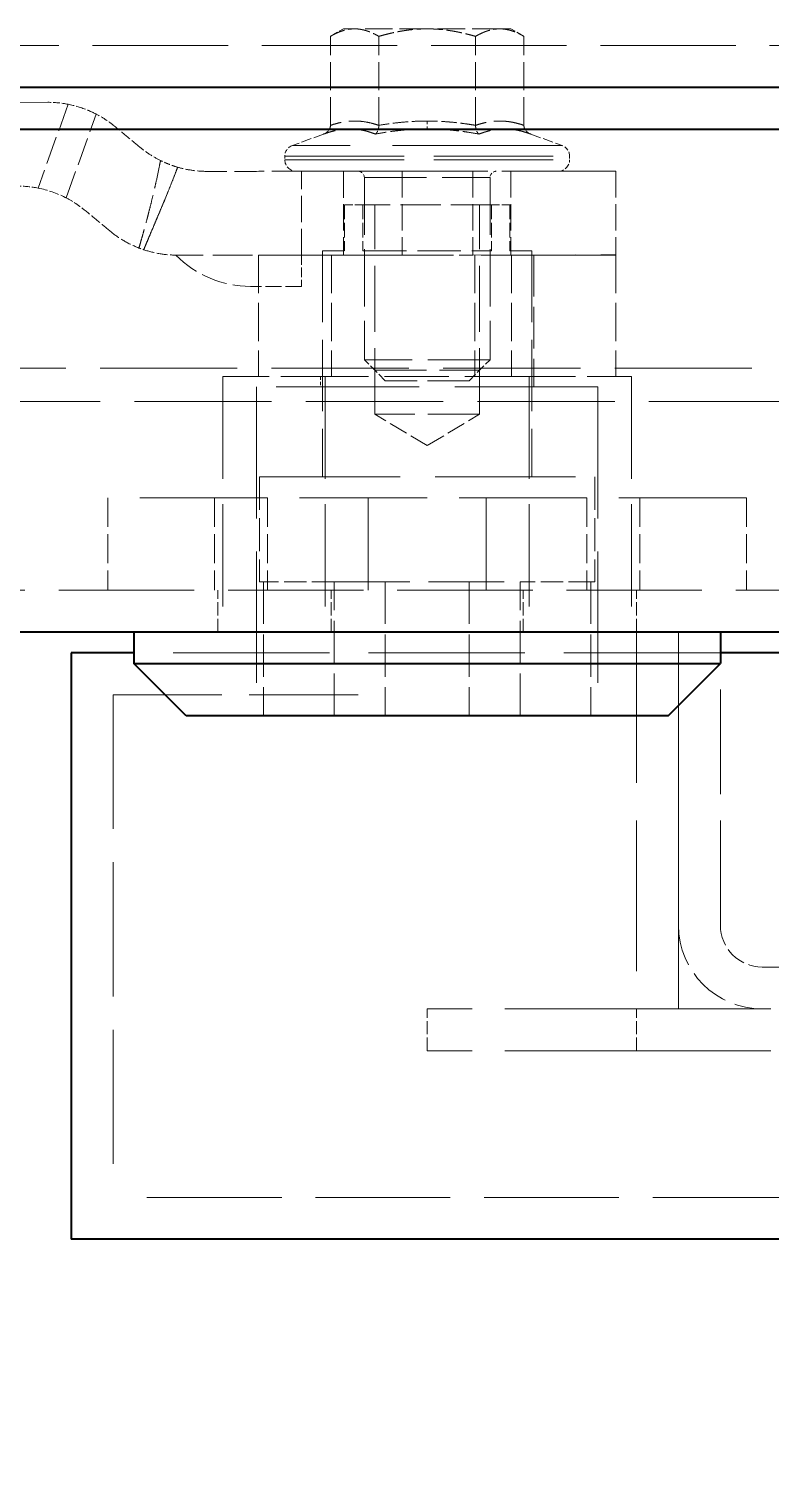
# Model space of a CAD drawing. Header units: millimetres. Extents: x 0 to 2523, y 0 to 1782.
# Drawn here: x 806.6 to 842, y 1391.5 to 1460.4 of the extents above; entities that cross this region are included whole.
import ezdxf

# ---------------------------------------------------------------- set-up
doc = ezdxf.new("R2010")
doc.units = ezdxf.units.MM
doc.header["$LTSCALE"] = 3
doc.linetypes.add('DASHED', pattern=[0.2067, 0.1654, -0.0413])
for name, color, linetype, lineweight in [('가려진 것(ISO)', 2, 'DASHED', 18), ('가려진 좁은 것(ISO)', 2, 'DASHED', 18), ('가시적인 것(ISO)', 3, 'Continuous', 40)]:
    doc.layers.add(name, color=color, linetype=linetype, lineweight=lineweight)

msp = doc.modelspace()

# ---------------------------------------------------------------- linework, layer by layer
at = {"layer": '가려진 것(ISO)', "ltscale": 0.453555}
for p, q in [((821.5837, 1460.438), (820.9649, 1460.0808)), ((829.5837, 1460.438), (830.2025, 1460.0808))]:
    msp.add_line(p, q, dxfattribs=at)
at = {"layer": '가려진 것(ISO)', "ltscale": 2.698431}
for p, q in [((820.9649, 1455.8304), (820.9649, 1460.0808)), ((830.2025, 1455.8304), (830.2025, 1460.0808))]:
    msp.add_line(p, q, dxfattribs=at)
at = {"layer": '가려진 것(ISO)', "ltscale": 1.329629}
for p, q in [((822.1196, 1460.438), (821.5837, 1460.438)), ((829.5837, 1460.438), (829.0478, 1460.438))]:
    msp.add_line(p, q, dxfattribs=at)
at = {"layer": '가려진 것(ISO)', "ltscale": 2.659358}
for p, q in [((825.5837, 1460.438), (822.1196, 1460.438)), ((829.0478, 1460.438), (825.5837, 1460.438))]:
    msp.add_line(p, q, dxfattribs=at)
at = {"layer": '가려진 것(ISO)', "ltscale": 2.698482}
msp.add_line((823.2743, 1455.8303), (823.2743, 1460.0808), dxfattribs=at)
at = {"layer": '가려진 것(ISO)', "ltscale": 2.698487}
msp.add_line((827.8931, 1455.8303), (827.8931, 1460.0808), dxfattribs=at)
at = {"layer": '가려진 것(ISO)', "ltscale": 13.032789}
for p, q in [((1163.5837, 1459.638), (767.5837, 1459.638)), ((767.5837, 1433.638), (1163.5837, 1433.638))]:
    msp.add_line(p, q, dxfattribs=at)
at = {"layer": '가려진 것(ISO)', "ltscale": 7.548428}
msp.add_line((807.4731, 1456.9303), (795.5837, 1456.9253), dxfattribs=at)
at = {"layer": '가려진 것(ISO)', "ltscale": 1.009477}
for p, q in [((820.6399, 1455.4136), (819.1456, 1454.8697)), ((830.5276, 1455.4136), (832.0219, 1454.8697))]:
    msp.add_line(p, q, dxfattribs=at)
at = {"layer": '가려진 것(ISO)', "ltscale": 0.104586}
for p, q in [((818.7837, 1454.3529), (818.7837, 1454.188)), ((832.3837, 1454.3529), (832.3837, 1454.188))]:
    msp.add_line(p, q, dxfattribs=at)
at = {"layer": '가려진 것(ISO)', "ltscale": 15.832087}
msp.add_line((819.3337, 1453.638), (831.8337, 1453.638), dxfattribs=at)
at = {"layer": '가려진 것(ISO)', "ltscale": 3.154497}
for p, q in [((824.3907, 1453.6375), (819.5844, 1453.6355)), ((824.3924, 1449.6375), (819.5861, 1449.6355))]:
    msp.add_line(p, q, dxfattribs=at)
at = {"layer": '가려진 것(ISO)', "ltscale": 2.539495}
for p, q in [((821.5837, 1453.6363), (821.5854, 1449.6363)), ((829.5837, 1453.6397), (829.5854, 1449.6397)), ((834.5837, 1453.6419), (834.5854, 1449.6419))]:
    msp.add_line(p, q, dxfattribs=at)
at = {"layer": '가려진 것(ISO)', "ltscale": 2.19112}
for p, q in [((827.7681, 1453.639), (824.3907, 1453.6375)), ((824.3924, 1449.6375), (827.7698, 1449.639))]:
    msp.add_line(p, q, dxfattribs=at)
at = {"layer": '가려진 것(ISO)', "ltscale": 9.838044}
for p, q in [((834.5837, 1453.6419), (827.7681, 1453.639)), ((827.7698, 1449.639), (834.5854, 1449.6419))]:
    msp.add_line(p, q, dxfattribs=at)
at = {"layer": '가려진 것(ISO)', "ltscale": 5.52352}
for p, q in [((822.5837, 1453.338), (822.5837, 1444.638)), ((828.5837, 1453.338), (828.5837, 1444.638))]:
    msp.add_line(p, q, dxfattribs=at)
at = {"layer": '가려진 것(ISO)', "ltscale": 0.796132}
for p, q in [((821.6337, 1452.038), (822.5182, 1452.038)), ((828.6493, 1452.038), (829.5337, 1452.038))]:
    msp.add_line(p, q, dxfattribs=at)
at = {"layer": '가려진 것(ISO)', "ltscale": 1.396677}
for p, q in [((821.6337, 1452.038), (821.6337, 1449.838)), ((822.5182, 1452.038), (822.5182, 1449.838)), ((828.6493, 1452.038), (828.6493, 1449.838)), ((829.5337, 1452.038), (829.5337, 1449.838))]:
    msp.add_line(p, q, dxfattribs=at)
at = {"layer": '가려진 것(ISO)', "ltscale": 3.892509}
msp.add_line((828.6493, 1452.038), (822.5182, 1452.038), dxfattribs=at)
at = {"layer": '가려진 것(ISO)', "ltscale": 6.348889}
for p, q in [((823.0837, 1442.038), (823.0837, 1452.038)), ((828.0837, 1442.038), (828.0837, 1452.038))]:
    msp.add_line(p, q, dxfattribs=at)
at = {"layer": '가려진 것(ISO)', "ltscale": 0.029295}
msp.add_line((813.6317, 1449.6329), (813.5854, 1449.6329), dxfattribs=at)
at = {"layer": '가려진 것(ISO)', "ltscale": 12.956447}
msp.add_line((834.5837, 1449.638), (817.5333, 1449.638), dxfattribs=at)
at = {"layer": '가려진 것(ISO)', "ltscale": 3.682313}
for p, q in [((817.5333, 1449.638), (817.5333, 1443.838)), ((821.0218, 1449.638), (821.0218, 1443.838)), ((827.8638, 1449.638), (827.8638, 1443.838)), ((829.6074, 1449.638), (829.6074, 1443.838)), ((834.5837, 1449.638), (834.5837, 1443.838))]:
    msp.add_line(p, q, dxfattribs=at)
at = {"layer": '가려진 것(ISO)', "ltscale": 0.950628}
msp.add_line((819.5854, 1449.6355), (819.5861, 1448.138), dxfattribs=at)
at = {"layer": '가려진 것(ISO)', "ltscale": 2.095026}
for p, q in [((820.5837, 1449.838), (821.6337, 1449.838)), ((829.5337, 1449.838), (830.5837, 1449.838))]:
    msp.add_line(p, q, dxfattribs=at)
at = {"layer": '가려진 것(ISO)', "ltscale": 6.856808}
for p, q in [((820.5837, 1449.838), (820.5837, 1439.038)), ((830.5837, 1449.838), (830.5837, 1439.038))]:
    msp.add_line(p, q, dxfattribs=at)
at = {"layer": '가려진 것(ISO)', "ltscale": 0.000754912}
msp.add_line((822.4199, 1449.6367), (822.4199, 1449.638), dxfattribs=at)
msp.add_line((822.4199, 1449.6367), (822.4199, 1449.638), dxfattribs=at)
at = {"layer": '가려진 것(ISO)', "ltscale": 4.190152}
msp.add_line((822.5182, 1449.838), (828.6493, 1449.838), dxfattribs=at)
at = {"layer": '가려진 것(ISO)', "ltscale": 0.12769}
msp.add_line((822.5837, 1449.838), (822.5837, 1449.6367), dxfattribs=at)
at = {"layer": '가려진 것(ISO)', "ltscale": 0.12607}
msp.add_line((828.5837, 1449.6393), (828.5837, 1449.838), dxfattribs=at)
at = {"layer": '가려진 것(ISO)', "ltscale": 3.999763}
msp.add_line((830.6837, 1449.638), (830.6837, 1443.338), dxfattribs=at)
at = {"layer": '가려진 것(ISO)', "ltscale": 1.545837}
msp.add_line((819.5861, 1448.138), (817.1511, 1448.138), dxfattribs=at)
at = {"layer": '가려진 것(ISO)', "ltscale": 5.983681}
msp.add_line((828.5837, 1444.638), (822.5837, 1444.638), dxfattribs=at)
at = {"layer": '가려진 것(ISO)', "ltscale": 0.897783}
for p, q in [((823.5837, 1443.638), (822.5837, 1444.638)), ((827.5837, 1443.638), (828.5837, 1444.638))]:
    msp.add_line(p, q, dxfattribs=at)
at = {"layer": '가려진 것(ISO)', "ltscale": 13.208315}
for p, q in [((793.5837, 1444.238), (1137.5837, 1444.238)), ((1137.5837, 1442.638), (793.5837, 1442.638))]:
    msp.add_line(p, q, dxfattribs=at)
at = {"layer": '가려진 것(ISO)', "ltscale": 4.986384}
for p, q in [((823.0837, 1444.138), (828.0837, 1444.138)), ((823.0837, 1444.138), (828.0837, 1444.138)), ((828.0837, 1442.038), (823.0837, 1442.038))]:
    msp.add_line(p, q, dxfattribs=at)
at = {"layer": '가려진 것(ISO)', "ltscale": 9.837123}
for p, q in [((815.8337, 1443.838), (815.8337, 1431.638)), ((820.7106, 1443.838), (820.7106, 1431.638)), ((830.4569, 1443.838), (830.4569, 1431.638)), ((835.3337, 1443.838), (835.3337, 1431.638))]:
    msp.add_line(p, q, dxfattribs=at)
at = {"layer": '가려진 것(ISO)', "ltscale": 4.455295}
for p, q in [((815.8337, 1443.838), (820.7106, 1443.838)), ((830.4569, 1443.838), (835.3337, 1443.838))]:
    msp.add_line(p, q, dxfattribs=at)
at = {"layer": '가려진 것(ISO)', "ltscale": 13.763361}
msp.add_line((833.7337, 1443.338), (817.4337, 1443.338), dxfattribs=at)
at = {"layer": '가려진 것(ISO)', "ltscale": 12.659248}
for p, q in [((817.4337, 1443.338), (817.4337, 1427.638)), ((833.7337, 1443.338), (833.7337, 1427.638))]:
    msp.add_line(p, q, dxfattribs=at)
at = {"layer": '가려진 것(ISO)', "ltscale": 0.317349}
msp.add_line((820.4837, 1443.838), (820.4837, 1443.338), dxfattribs=at)
at = {"layer": '가려진 것(ISO)', "ltscale": 6.187803}
msp.add_line((830.4569, 1443.838), (820.7106, 1443.838), dxfattribs=at)
at = {"layer": '가려진 것(ISO)', "ltscale": 3.989087}
msp.add_line((827.5837, 1443.638), (823.5837, 1443.638), dxfattribs=at)
at = {"layer": '가려진 것(ISO)', "ltscale": 1.851636}
for q in [(823.0837, 1442.038), (828.0837, 1442.038)]:
    msp.add_line((825.5837, 1440.5359), q, dxfattribs=at)
at = {"layer": '가려진 것(ISO)', "ltscale": 13.510047}
msp.add_line((817.5837, 1439.038), (833.5837, 1439.038), dxfattribs=at)
at = {"layer": '가려진 것(ISO)', "ltscale": 3.174394}
for p, q in [((817.5837, 1439.038), (817.5837, 1434.038)), ((833.5837, 1439.038), (833.5837, 1434.038))]:
    msp.add_line(p, q, dxfattribs=at)
at = {"layer": '가려진 것(ISO)', "ltscale": 12.296404}
for p, q in [((817.9587, 1438.038), (810.3337, 1438.038)), ((833.2087, 1438.038), (817.9587, 1438.038)), ((840.8337, 1438.038), (833.2087, 1438.038))]:
    msp.add_line(p, q, dxfattribs=at)
at = {"layer": '가려진 것(ISO)', "ltscale": 2.793455}
for p, q in [((810.3337, 1438.038), (810.3337, 1433.638)), ((815.4337, 1438.038), (815.4337, 1433.638)), ((817.9587, 1438.038), (817.9587, 1433.638)), ((822.7624, 1433.638), (822.7624, 1438.038)), ((822.7624, 1438.038), (822.7624, 1433.638)), ((822.7624, 1433.638), (822.7624, 1438.038)), ((822.7624, 1438.038), (822.7624, 1433.638)), ((828.4051, 1438.038), (828.4051, 1433.638)), ((828.4051, 1433.638), (828.4051, 1438.038)), ((828.4051, 1438.038), (828.4051, 1433.638)), ((828.4051, 1433.638), (828.4051, 1438.038)), ((833.2087, 1438.038), (833.2087, 1433.638)), ((835.7337, 1438.038), (835.7337, 1433.638)), ((840.8337, 1438.038), (840.8337, 1433.638))]:
    msp.add_line(p, q, dxfattribs=at)
at = {"layer": '가려진 것(ISO)', "ltscale": 1.269698}
for p, q in [((815.5837, 1431.638), (815.5837, 1433.638)), ((821.0012, 1431.638), (821.0012, 1433.638)), ((830.1663, 1431.638), (830.1663, 1433.638)), ((835.5837, 1431.638), (835.5837, 1433.638)), ((825.5837, 1411.638), (825.5837, 1413.638))]:
    msp.add_line(p, q, dxfattribs=at)
at = {"layer": '가려진 것(ISO)', "ltscale": 1.087521}
for p, q in [((817.5837, 1434.038), (817.7665, 1434.038)), ((833.401, 1434.038), (833.5837, 1434.038))]:
    msp.add_line(p, q, dxfattribs=at)
at = {"layer": '가려진 것(ISO)', "ltscale": 2.147077}
for p, q in [((821.1484, 1434.038), (817.7665, 1434.038)), ((833.401, 1434.038), (830.0191, 1434.038))]:
    msp.add_line(p, q, dxfattribs=at)
at = {"layer": '가려진 것(ISO)', "ltscale": 4.063253}
for p, q in [((817.7665, 1434.038), (817.7665, 1427.638)), ((821.1484, 1427.638), (821.1484, 1434.038)), ((823.5837, 1434.038), (823.5837, 1427.638)), ((827.5837, 1434.038), (827.5837, 1427.638)), ((830.0191, 1427.638), (830.0191, 1434.038)), ((833.401, 1434.038), (833.401, 1427.638))]:
    msp.add_line(p, q, dxfattribs=at)
at = {"layer": '가려진 것(ISO)', "ltscale": 7.266602}
msp.add_line((821.1484, 1434.038), (830.0191, 1434.038), dxfattribs=at)
at = {"layer": '가려진 것(ISO)', "ltscale": 14.513788}
msp.add_line((835.5837, 1431.638), (835.5837, 1413.638), dxfattribs=at)
at = {"layer": '가려진 것(ISO)', "ltscale": 16.126431}
msp.add_line((837.5837, 1431.638), (837.5837, 1411.638), dxfattribs=at)
at = {"layer": '가려진 것(ISO)', "ltscale": 11.288502}
msp.add_line((837.5837, 1431.638), (837.5837, 1417.638), dxfattribs=at)
at = {"layer": '가려진 것(ISO)', "ltscale": 15.051335}
msp.add_line((839.5837, 1430.638), (811.5837, 1430.638), dxfattribs=at)
at = {"layer": '가려진 것(ISO)', "ltscale": 10.07902}
msp.add_line((839.5837, 1417.638), (839.5837, 1430.138), dxfattribs=at)
at = {"layer": '가려진 것(ISO)', "ltscale": 10.482181}
msp.add_line((810.5837, 1428.638), (823.5837, 1428.638), dxfattribs=at)
at = {"layer": '가려진 것(ISO)', "ltscale": 12.901145}
for p, q in [((810.5837, 1428.638), (810.5837, 1404.638)), ((835.5837, 1413.638), (1091.5837, 1413.638)), ((835.5837, 1411.638), (1091.5837, 1411.638))]:
    msp.add_line(p, q, dxfattribs=at)
at = {"layer": '가려진 것(ISO)', "ltscale": 5.079091}
msp.add_line((849.5837, 1415.638), (841.5837, 1415.638), dxfattribs=at)
at = {"layer": '가려진 것(ISO)', "ltscale": 12.665669}
for p, q in [((835.5837, 1413.638), (825.5837, 1413.638)), ((835.5837, 1411.638), (825.5837, 1411.638))]:
    msp.add_line(p, q, dxfattribs=at)
at = {"layer": '가려진 것(ISO)', "ltscale": 12.986021}
msp.add_line((1116.5837, 1404.638), (810.5837, 1404.638), dxfattribs=at)
at = {"layer": '가려진 것(ISO)', "ltscale": 0.617765}
msp.add_arc((807.4752, 1451.9303), 5, 78.872661, 90.024378, dxfattribs=at)
at = {"layer": '가려진 것(ISO)', "ltscale": 0.426521}
for centre, start, end in [((819.3337, 1454.3529), 110, 180), ((831.8337, 1454.3529), 0, 70)]:
    msp.add_arc(centre, 0.55, start, end, dxfattribs=at)
at = {"layer": '가려진 것(ISO)', "ltscale": 0.548413}
for centre, start, end in [((819.3337, 1454.188), 180, 270), ((831.8337, 1454.188), 270, 0)]:
    msp.add_arc(centre, 0.55, start, end, dxfattribs=at)
at = {"layer": '가려진 것(ISO)', "ltscale": 0.299089}
for centre, start, end in [((822.2837, 1453.338), 0, 90), ((828.8837, 1453.338), 90, 180)]:
    msp.add_arc(centre, 0.3, start, end, dxfattribs=at)
at = {"layer": '가려진 것(ISO)', "ltscale": 0.617843}
msp.add_arc((806.0399, 1447.9297), 5, 78.871251, 90.024378, dxfattribs=at)
at = {"layer": '가려진 것(ISO)', "ltscale": 2.520347}
msp.add_arc((817.1511, 1453.138), 5, 224.508984, 270, dxfattribs=at)
at = {"layer": '가려진 것(ISO)', "ltscale": 3.989087}
msp.add_arc((841.5837, 1417.638), 4, 180, 270, dxfattribs=at)
at = {"layer": '가려진 것(ISO)', "ltscale": 1.994494}
msp.add_arc((841.5837, 1417.638), 2, 180, 270, dxfattribs=at)
at = {"layer": '가려진 것(ISO)', "ltscale": 1.488612}
for points, weights in [([(820.9649, 1460.0808), (821.5837, 1460.438), (822.1196, 1460.438)], [2.05513277492, 2.2140978483, 2.21409784829]), ([(822.1196, 1460.438), (822.6555, 1460.438), (823.2743, 1460.0808)], [2.21409784829, 2.21409784827, 2.05513277493]), ([(823.2743, 1460.0808), (824.5119, 1460.438), (825.5837, 1460.438)], [2.0551350202, 2.21410026725, 2.21410026725]), ([(825.5837, 1460.438), (826.6555, 1460.438), (827.8931, 1460.0808)], [2.21410026725, 2.21410026725, 2.05513502021]), ([(827.8931, 1460.0808), (828.5119, 1460.438), (829.0478, 1460.438)], [2.05513439893, 2.2140996138, 2.2140995979])]:
    msp.add_rational_spline(points, weights, degree=2, dxfattribs=at)
at = {"layer": '가려진 것(ISO)', "ltscale": 1.488611}
msp.add_rational_spline([(829.0478, 1460.438), (829.5837, 1460.438), (830.2025, 1460.0808)], [2.2140995979, 2.21409958201, 2.05513439892], degree=2, dxfattribs=at)
at = {"layer": '가려진 것(ISO)', "ltscale": 0.917635}
msp.add_open_spline([(809.7814, 1456.3667), (809.6506, 1456.4342), (809.5155, 1456.4976), (809.0766, 1456.678), (808.7583, 1456.7721), (808.4402, 1456.8363)], degree=3, knots=[-2.39231706, -2.39231706, -2.39231706, -2.39231706, -2.3486929, -2.3486929, -2.25464695, -2.25464695, -2.25464695, -2.25464695], dxfattribs=at)
at = {"layer": '가려진 것(ISO)', "ltscale": 0.690919}
msp.add_open_spline([(810.6555, 1455.7885), (810.6296, 1455.8099), (810.6034, 1455.831), (810.577, 1455.8519), (810.4696, 1455.9369), (810.3573, 1456.0185), (810.2403, 1456.0961), (810.0945, 1456.1929), (809.9414, 1456.2835), (809.7814, 1456.3667)], degree=3, knots=[0, 0, 0, 0, 0.0988299, 0.0988299, 0.0988299, 0.5, 0.5, 0.5, 1, 1, 1, 1], dxfattribs=at)
at = {"layer": '가려진 것(ISO)', "ltscale": 1.037947}
for points, knots in [([(811.8847, 1454.7753), (811.679, 1454.9449), (811.4736, 1455.1142), (811.0639, 1455.4519), (810.8594, 1455.6204), (810.6555, 1455.7885)], [-0.16348865, -0.16348865, -0.16348865, -0.16348865, -0.08174478, -0.08174478, -0.000001, -0.000001, -0.000001, -0.000001]), ([(810.4493, 1450.7747), (810.2436, 1450.9443), (810.0383, 1451.1136), (809.6285, 1451.4513), (809.4241, 1451.6198), (809.2201, 1451.7879)], [-0.16348834, -0.16348834, -0.16348834, -0.16348834, -0.08174464, -0.08174464, -0.000001, -0.000001, -0.000001, -0.000001])]:
    msp.add_open_spline(points, degree=3, knots=knots, dxfattribs=at)
at = {"layer": '가려진 것(ISO)', "ltscale": 0.356819}
for points, knots in [([(820.9649, 1455.8304), (820.965, 1455.7899), (820.9581, 1455.7498), (820.9312, 1455.6689), (820.9101, 1455.6292), (820.8534, 1455.5519), (820.8165, 1455.5157), (820.7346, 1455.4559), (820.6899, 1455.4321), (820.6419, 1455.4143), (820.6409, 1455.414), (820.6399, 1455.4136)], [-0.056055776, -0.056055776, -0.056055776, -0.056055776, -0.043849048, -0.043849048, -0.030415241, -0.030415241, -0.015046721, -0.015046721, 0, 0, 0.000314742, 0.000314742, 0.000314742, 0.000314742]), ([(830.2025, 1455.8304), (830.2025, 1455.7899), (830.2094, 1455.7498), (830.2363, 1455.6689), (830.2574, 1455.6292), (830.3141, 1455.5519), (830.351, 1455.5157), (830.4329, 1455.4559), (830.4776, 1455.4321), (830.5256, 1455.4143), (830.5266, 1455.414), (830.5276, 1455.4136)], [-0.056055727, -0.056055727, -0.056055727, -0.056055727, -0.043846592, -0.043846592, -0.030415241, -0.030415241, -0.015046721, -0.015046721, 0, 0, 0.000314742, 0.000314742, 0.000314742, 0.000314742])]:
    msp.add_open_spline(points, degree=3, knots=knots, dxfattribs=at)
at = {"layer": '가려진 것(ISO)', "ltscale": 0.356764}
msp.add_open_spline([(823.2743, 1455.8303), (823.2744, 1455.7898), (823.2709, 1455.7496), (823.2574, 1455.6688), (823.2469, 1455.6291), (823.2186, 1455.5518), (823.2001, 1455.5156), (823.1591, 1455.4559), (823.1368, 1455.4321), (823.1128, 1455.4143), (823.1123, 1455.414), (823.1118, 1455.4136)], degree=3, knots=[0.000007253, 0.000007253, 0.000007253, 0.000007253, 0.012182988, 0.012182988, 0.025541036, 0.025541036, 0.040859243, 0.040859243, 0.055840117, 0.055840117, 0.056151409, 0.056151409, 0.056151409, 0.056151409], dxfattribs=at)
at = {"layer": '가려진 것(ISO)', "ltscale": 0.356759}
msp.add_open_spline([(827.8931, 1455.8303), (827.8931, 1455.7898), (827.8966, 1455.7496), (827.9101, 1455.6688), (827.9206, 1455.6291), (827.9489, 1455.5518), (827.9674, 1455.5156), (828.0083, 1455.4559), (828.0307, 1455.4321), (828.0547, 1455.4143), (828.0552, 1455.414), (828.0557, 1455.4136)], degree=3, knots=[-0.056046369, -0.056046369, -0.056046369, -0.056046369, -0.043826559, -0.043826559, -0.030415995, -0.030415995, -0.015038694, -0.015038694, 0, 0, 0.000312487, 0.000312487, 0.000312487, 0.000312487], dxfattribs=at)
at = {"layer": '가려진 것(ISO)', "ltscale": 0.746982}
msp.add_open_spline([(812.8508, 1454.1505), (812.6733, 1454.2382), (812.5037, 1454.3351), (812.3425, 1454.4397), (812.1813, 1454.5444), (812.0286, 1454.6567), (811.8847, 1454.7753)], degree=3, knots=[0, 0, 0, 0, 0.5, 0.5, 0.5, 1, 1, 1, 1], dxfattribs=at)
at = {"layer": '가려진 것(ISO)', "ltscale": 0.580682}
msp.add_open_spline([(813.6683, 1453.8326), (813.531, 1453.8725), (813.3938, 1453.9188), (813.2573, 1453.9717), (813.1208, 1454.0247), (812.9851, 1454.0842), (812.8508, 1454.1505)], degree=3, knots=[0, 0, 0, 0, 0.5, 0.5, 0.5, 1, 1, 1, 1], dxfattribs=at)
at = {"layer": '가려진 것(ISO)', "ltscale": 0.923971}
msp.add_open_spline([(815.0671, 1453.6335), (814.8106, 1453.6334), (814.5548, 1453.6534), (814.0683, 1453.7279), (813.854, 1453.7786), (813.6683, 1453.8326)], degree=3, knots=[0.000001, 0.000001, 0.000001, 0.000001, 0.07765173, 0.07765173, 0.15274647, 0.15274647, 0.15274647, 0.15274647], dxfattribs=at)
at = {"layer": '가려진 것(ISO)', "ltscale": 2.873697}
msp.add_open_spline([(819.5844, 1453.6355), (818.9363, 1453.6352), (818.2411, 1453.6349), (817.6556, 1453.6347), (817.0702, 1453.6344), (816.5946, 1453.6342), (816.0436, 1453.634), (815.7293, 1453.6338), (815.3904, 1453.6337), (815.0671, 1453.6335)], degree=3, knots=[0, 0, 0, 0, 0.3890197, 0.3890197, 0.3890197, 0.7780394, 0.7780394, 0.7780394, 1, 1, 1, 1], dxfattribs=at)
at = {"layer": '가려진 것(ISO)', "ltscale": 0.917555}
msp.add_open_spline([(807.0049, 1452.8357), (807.4675, 1452.7434), (807.9136, 1452.5854), (808.3143, 1452.3825), (808.3303, 1452.3743), (808.3462, 1452.366)], degree=3, knots=[-2.32675333, -2.32675333, -2.32675333, -2.32675333, -2.19233301, -2.19233301, -2.18674205, -2.18674205, -2.18674205, -2.18674205], dxfattribs=at)
at = {"layer": '가려진 것(ISO)', "ltscale": 0.690815}
msp.add_open_spline([(808.3462, 1452.366), (808.5063, 1452.2828), (808.6594, 1452.1922), (808.8052, 1452.0954), (808.9225, 1452.0175), (809.0351, 1451.9356), (809.1428, 1451.8504), (809.1688, 1451.8298), (809.1946, 1451.809), (809.2201, 1451.7879)], degree=3, knots=[0, 0, 0, 0, 0.5, 0.5, 0.5, 0.9025059, 0.9025059, 0.9025059, 1, 1, 1, 1], dxfattribs=at)
at = {"layer": '가려진 것(ISO)', "ltscale": 1.033177}
msp.add_open_spline([(810.4493, 1450.7747), (810.6516, 1450.608), (810.8668, 1450.4573), (811.3254, 1450.1873), (811.5688, 1450.0694), (811.8209, 1449.9716)], degree=3, knots=[-0.16282276, -0.16282276, -0.16282276, -0.16282276, -0.08246392, -0.08246392, -0.000001, -0.000001, -0.000001, -0.000001], dxfattribs=at)
at = {"layer": '가려진 것(ISO)', "ltscale": 0.156232}
msp.add_open_spline([(811.8209, 1449.9716), (811.8585, 1449.9569), (811.8963, 1449.9428), (811.9719, 1449.9156), (812.0097, 1449.9024), (812.0476, 1449.8898)], degree=3, knots=[0.000001, 0.000001, 0.000001, 0.000001, 0.012313333, 0.012313333, 0.024625639, 0.024625639, 0.024625639, 0.024625639], dxfattribs=at)
at = {"layer": '가려진 것(ISO)', "ltscale": 1.041271}
msp.add_open_spline([(812.0476, 1449.8898), (812.3005, 1449.8055), (812.5612, 1449.741), (813.0921, 1449.6547), (813.3614, 1449.6328), (813.6317, 1449.6329)], degree=3, knots=[-0.16423316, -0.16423316, -0.16423316, -0.16423316, -0.08209167, -0.08209167, -0.00008865, -0.00008865, -0.00008865, -0.00008865], dxfattribs=at)
at = {"layer": '가려진 것(ISO)', "ltscale": 3.790577}
msp.add_open_spline([(819.5861, 1449.6355), (818.5936, 1449.635), (817.5977, 1449.6346), (815.6081, 1449.6338), (814.6162, 1449.6334), (813.6317, 1449.6329)], degree=3, knots=[-0.59728772, -0.59728772, -0.59728772, -0.59728772, -0.29865558, -0.29865558, -0.00008864, -0.00008864, -0.00008864, -0.00008864], dxfattribs=at)
at = {"layer": '가려진 것(ISO)', "ltscale": 0.001011}
msp.add_open_spline([(821.4718, 1449.6363), (821.4718, 1449.6369), (821.4718, 1449.6374), (821.4718, 1449.638)], degree=3, dxfattribs=at)
msp.add_open_spline([(821.4718, 1449.6363), (821.4718, 1449.6369), (821.4718, 1449.6374), (821.4718, 1449.638)], degree=3, dxfattribs=at)
at = {"layer": '가려진 것(ISO)', "ltscale": 0.000216209}
msp.add_open_spline([(824.414, 1449.638), (824.414, 1449.6379), (824.414, 1449.6377), (824.414, 1449.6375)], degree=3, dxfattribs=at)
msp.add_open_spline([(824.414, 1449.638), (824.414, 1449.6379), (824.414, 1449.6377), (824.414, 1449.6375)], degree=3, dxfattribs=at)
at = {"layer": '가려진 것(ISO)', "ltscale": 4.440121}
for points, weights in [([(866.3337, 1406.7189), (766.2241, 1243.2403), (866.3337, 1403.4689)], [2.18606992019, 2.18606992019, 1.55453860991]), ([(874.3337, 1403.4689), (773.2996, 1243.2403), (874.3337, 1406.7189)], [1.55453860991, 2.18606992019, 2.18606992019])]:
    msp.add_rational_spline(points, weights, degree=2, dxfattribs=at)
at = {"layer": '가려진 좁은 것(ISO)', "ltscale": 2.698401}
msp.add_line((808.4402, 1456.8363), (807.0049, 1452.8357), dxfattribs=at)
at = {"layer": '가려진 좁은 것(ISO)', "ltscale": 2.698427}
msp.add_line((808.3462, 1452.366), (809.7814, 1456.3667), dxfattribs=at)
at = {"layer": '가려진 좁은 것(ISO)', "ltscale": 0.31017}
msp.add_line((825.5837, 1456.0372), (825.5837, 1455.6613), dxfattribs=at)
at = {"layer": '가려진 좁은 것(ISO)', "ltscale": 11.483541}
for p, q in [((818.7837, 1454.3529), (832.3837, 1454.3529)), ((818.7837, 1454.188), (832.3837, 1454.188))]:
    msp.add_line(p, q, dxfattribs=at)
at = {"layer": '가려진 좁은 것(ISO)', "ltscale": 16.308598}
msp.add_line((832.0219, 1454.8697), (819.1456, 1454.8697), dxfattribs=at)
at = {"layer": '가려진 좁은 것(ISO)', "ltscale": 2.539495}
for p, q in [((819.5861, 1449.6355), (819.5844, 1453.6355)), ((824.3907, 1453.6375), (824.3924, 1449.6375)), ((827.7681, 1453.639), (827.7698, 1449.639))]:
    msp.add_line(p, q, dxfattribs=at)
at = {"layer": '가려진 좁은 것(ISO)', "ltscale": 5.983681}
msp.add_line((822.5837, 1453.338), (828.5837, 1453.338), dxfattribs=at)
at = {"layer": '가려진 좁은 것(ISO)', "ltscale": 1.269698}
msp.add_line((835.5837, 1411.638), (835.5837, 1413.638), dxfattribs=at)
at = {"layer": '가려진 좁은 것(ISO)', "ltscale": 3.159124}
for points, knots in [([(823.1118, 1455.4136), (823.0463, 1455.4384), (822.9764, 1455.4635), (822.9012, 1455.4881), (822.8866, 1455.4929), (822.8717, 1455.4977), (822.8567, 1455.5024), (822.8035, 1455.5192), (822.7477, 1455.5357), (822.69, 1455.5511), (822.6476, 1455.5625), (822.6042, 1455.5734), (822.5599, 1455.5835), (822.5219, 1455.5922), (822.4833, 1455.6003), (822.4442, 1455.6078), (822.3756, 1455.621), (822.3054, 1455.6321), (822.2341, 1455.6407), (822.2143, 1455.643), (822.1945, 1455.6452), (822.1745, 1455.6472), (822.0815, 1455.6565), (821.9868, 1455.6613), (821.8917, 1455.6613), (821.7966, 1455.6613), (821.7012, 1455.6565), (821.6068, 1455.6472), (821.5866, 1455.6452), (821.5664, 1455.643), (821.5463, 1455.6407), (821.4738, 1455.6321), (821.402, 1455.621), (821.3316, 1455.6078), (821.2914, 1455.6003), (821.2517, 1455.5922), (821.2125, 1455.5835), (821.1669, 1455.5734), (821.122, 1455.5625), (821.0782, 1455.5511), (821.0184, 1455.5357), (820.9606, 1455.5192), (820.9053, 1455.5024), (820.8897, 1455.4977), (820.8743, 1455.4929), (820.8591, 1455.4881), (820.7809, 1455.4635), (820.7081, 1455.4384), (820.6399, 1455.4136)], [0.00000232, 0.00000232, 0.00000232, 0.00000232, 0.10460482, 0.10460482, 0.10460482, 0.125, 0.125, 0.125, 0.19708955, 0.19708955, 0.19708955, 0.25, 0.25, 0.25, 0.29543023, 0.29543023, 0.29543023, 0.375, 0.375, 0.375, 0.39704146, 0.39704146, 0.39704146, 0.5, 0.5, 0.5, 0.60295854, 0.60295854, 0.60295854, 0.625, 0.625, 0.625, 0.70456977, 0.70456977, 0.70456977, 0.75, 0.75, 0.75, 0.80291045, 0.80291045, 0.80291045, 0.875, 0.875, 0.875, 0.89539518, 0.89539518, 0.89539518, 0.99999751, 0.99999751, 0.99999751, 0.99999751]), ([(830.5276, 1455.4136), (830.4594, 1455.4384), (830.3866, 1455.4635), (830.3084, 1455.4881), (830.2932, 1455.4929), (830.2778, 1455.4977), (830.2621, 1455.5024), (830.2069, 1455.5192), (830.1491, 1455.5357), (830.0893, 1455.5511), (830.0455, 1455.5625), (830.0006, 1455.5734), (829.955, 1455.5835), (829.9158, 1455.5922), (829.8761, 1455.6003), (829.8359, 1455.6078), (829.7655, 1455.621), (829.6937, 1455.6321), (829.6211, 1455.6407), (829.601, 1455.643), (829.5809, 1455.6452), (829.5607, 1455.6472), (829.4663, 1455.6565), (829.3708, 1455.6613), (829.2758, 1455.6613), (829.1807, 1455.6613), (829.086, 1455.6565), (828.993, 1455.6472), (828.973, 1455.6452), (828.9532, 1455.643), (828.9334, 1455.6407), (828.8621, 1455.6321), (828.7919, 1455.621), (828.7233, 1455.6078), (828.6842, 1455.6003), (828.6456, 1455.5922), (828.6075, 1455.5835), (828.5633, 1455.5734), (828.5199, 1455.5625), (828.4775, 1455.5511), (828.4198, 1455.5357), (828.364, 1455.5192), (828.3108, 1455.5024), (828.2957, 1455.4977), (828.2809, 1455.4929), (828.2662, 1455.4881), (828.1911, 1455.4635), (828.1211, 1455.4384), (828.0557, 1455.4136)], [0.00000249, 0.00000249, 0.00000249, 0.00000249, 0.10460482, 0.10460482, 0.10460482, 0.125, 0.125, 0.125, 0.19708955, 0.19708955, 0.19708955, 0.25, 0.25, 0.25, 0.29543023, 0.29543023, 0.29543023, 0.375, 0.375, 0.375, 0.39704146, 0.39704146, 0.39704146, 0.5, 0.5, 0.5, 0.60295854, 0.60295854, 0.60295854, 0.625, 0.625, 0.625, 0.70456977, 0.70456977, 0.70456977, 0.75, 0.75, 0.75, 0.80291045, 0.80291045, 0.80291045, 0.875, 0.875, 0.875, 0.89539518, 0.89539518, 0.89539518, 0.99999769, 0.99999769, 0.99999769, 0.99999769])]:
    msp.add_open_spline(points, degree=3, knots=knots, dxfattribs=at)
at = {"layer": '가려진 좁은 것(ISO)', "ltscale": 2.94755}
msp.add_open_spline([(823.2743, 1455.8303), (823.1957, 1455.857), (823.1121, 1455.8829), (823.0226, 1455.9076), (822.9332, 1455.9322), (822.8378, 1455.9554), (822.7392, 1455.9749), (822.6405, 1455.9944), (822.5386, 1456.0102), (822.4348, 1456.0209), (822.331, 1456.0316), (822.2253, 1456.0372), (822.1196, 1456.0372), (822.014, 1456.0372), (821.9083, 1456.0316), (821.8045, 1456.0209), (821.7007, 1456.0102), (821.5987, 1455.9944), (821.5001, 1455.9749), (821.4014, 1455.9554), (821.3061, 1455.9322), (821.2166, 1455.9076), (821.1272, 1455.883), (821.0436, 1455.857), (820.965, 1455.8304)], degree=3, knots=[0, 0, 0, 0, 0.125, 0.125, 0.125, 0.25, 0.25, 0.25, 0.375, 0.375, 0.375, 0.5, 0.5, 0.5, 0.625, 0.625, 0.625, 0.75, 0.75, 0.75, 0.875, 0.875, 0.875, 1, 1, 1, 1], dxfattribs=at)
at = {"layer": '가려진 좁은 것(ISO)', "ltscale": 1.579512}
for points, knots in [([(825.5837, 1455.6613), (825.4214, 1455.6613), (825.2604, 1455.6579), (825.0968, 1455.6509), (825.0569, 1455.6492), (825.0168, 1455.6473), (824.9765, 1455.6452), (824.8505, 1455.6385), (824.7224, 1455.6297), (824.5935, 1455.6188), (824.5123, 1455.6119), (824.4307, 1455.6042), (824.3491, 1455.5957), (824.2622, 1455.5867), (824.1753, 1455.5767), (824.0887, 1455.5661), (823.965, 1455.5508), (823.8419, 1455.5339), (823.7205, 1455.5158), (823.6801, 1455.5098), (823.6399, 1455.5037), (823.5999, 1455.4974), (823.4352, 1455.4716), (823.2732, 1455.4436), (823.1118, 1455.4136)], [0, 0, 0, 0, 0.20094998, 0.20094998, 0.20094998, 0.25, 0.25, 0.25, 0.40333094, 0.40333094, 0.40333094, 0.5, 0.5, 0.5, 0.60292444, 0.60292444, 0.60292444, 0.75, 0.75, 0.75, 0.7988985, 0.7988985, 0.7988985, 0.99999466, 0.99999466, 0.99999466, 0.99999466]), ([(828.0557, 1455.4136), (827.8924, 1455.4439), (827.7291, 1455.4721), (827.5637, 1455.498), (827.5229, 1455.5044), (827.4819, 1455.5106), (827.4409, 1455.5167), (827.3186, 1455.5349), (827.1949, 1455.5518), (827.0709, 1455.567), (826.9845, 1455.5776), (826.8979, 1455.5875), (826.8114, 1455.5964), (826.7295, 1455.6049), (826.6477, 1455.6126), (826.5664, 1455.6194), (826.4384, 1455.6302), (826.3114, 1455.6389), (826.1866, 1455.6454), (826.1463, 1455.6475), (826.1061, 1455.6494), (826.0662, 1455.6511), (825.9039, 1455.658), (825.7444, 1455.6613), (825.5837, 1455.6613)], [0.00000535, 0.00000535, 0.00000535, 0.00000535, 0.20052293, 0.20052293, 0.20052293, 0.25, 0.25, 0.25, 0.39734023, 0.39734023, 0.39734023, 0.5, 0.5, 0.5, 0.59717741, 0.59717741, 0.59717741, 0.75, 0.75, 0.75, 0.79938724, 0.79938724, 0.79938724, 1, 1, 1, 1])]:
    msp.add_open_spline(points, degree=3, knots=knots, dxfattribs=at)
at = {"layer": '가려진 좁은 것(ISO)', "ltscale": 1.473715}
msp.add_open_spline([(825.5837, 1456.0372), (825.3977, 1456.0372), (825.209, 1456.0329), (825.0168, 1456.024), (824.8246, 1456.015), (824.6289, 1456.0014), (824.4325, 1455.9833), (824.2362, 1455.9652), (824.0391, 1455.9426), (823.8457, 1455.9168), (823.6522, 1455.891), (823.4623, 1455.8621), (823.2744, 1455.8303)], degree=3, knots=[0, 0, 0, 0, 0.25, 0.25, 0.25, 0.5, 0.5, 0.5, 0.75, 0.75, 0.75, 1, 1, 1, 1], dxfattribs=at)
at = {"layer": '가려진 좁은 것(ISO)', "ltscale": 1.473716}
msp.add_open_spline([(827.8931, 1455.8303), (827.8028, 1455.8456), (827.7123, 1455.8602), (827.6212, 1455.874), (827.5205, 1455.8894), (827.4192, 1455.9039), (827.3171, 1455.9174), (827.2503, 1455.9263), (827.1832, 1455.9348), (827.1159, 1455.9429), (826.9874, 1455.9582), (826.8582, 1455.972), (826.7295, 1455.9838), (826.6853, 1455.9879), (826.6411, 1455.9917), (826.5971, 1455.9953), (826.4457, 1456.0077), (826.2954, 1456.0173), (826.1472, 1456.0241), (826.1253, 1456.0252), (826.1034, 1456.0261), (826.0816, 1456.027), (825.913, 1456.0339), (825.7473, 1456.0372), (825.5837, 1456.0372)], degree=3, knots=[0, 0, 0, 0, 0.1187084, 0.1187084, 0.1187084, 0.25, 0.25, 0.25, 0.3359259, 0.3359259, 0.3359259, 0.5, 0.5, 0.5, 0.5563781, 0.5563781, 0.5563781, 0.75, 0.75, 0.75, 0.7786751, 0.7786751, 0.7786751, 1, 1, 1, 1], dxfattribs=at)
at = {"layer": '가려진 좁은 것(ISO)', "ltscale": 2.947551}
msp.add_open_spline([(830.2025, 1455.8304), (830.1239, 1455.857), (830.0403, 1455.883), (829.9509, 1455.9076), (829.8614, 1455.9322), (829.766, 1455.9554), (829.6674, 1455.9749), (829.5688, 1455.9944), (829.4668, 1456.0102), (829.363, 1456.0209), (829.2592, 1456.0316), (829.1535, 1456.0372), (829.0478, 1456.0372), (828.9422, 1456.0372), (828.8365, 1456.0316), (828.7327, 1456.0209), (828.6289, 1456.0102), (828.5269, 1455.9944), (828.4283, 1455.9749), (828.3296, 1455.9554), (828.2343, 1455.9322), (828.1448, 1455.9076), (828.0554, 1455.8829), (827.9718, 1455.8569), (827.8932, 1455.8303)], degree=3, knots=[0, 0, 0, 0, 0.125, 0.125, 0.125, 0.25, 0.25, 0.25, 0.375, 0.375, 0.375, 0.5, 0.5, 0.5, 0.625, 0.625, 0.625, 0.75, 0.75, 0.75, 0.875, 0.875, 0.875, 1, 1, 1, 1], dxfattribs=at)
at = {"layer": '가려진 좁은 것(ISO)', "ltscale": 2.734044}
msp.add_open_spline([(812.8508, 1454.1505), (812.8289, 1454.0375), (812.8065, 1453.9242), (812.7834, 1453.8104), (812.7411, 1453.6018), (812.6968, 1453.392), (812.6503, 1453.1808), (812.6221, 1453.0525), (812.5931, 1452.9238), (812.5634, 1452.7945), (812.5504, 1452.7382), (812.5373, 1452.6817), (812.524, 1452.6251), (812.4856, 1452.4617), (812.446, 1452.2975), (812.4053, 1452.1326), (812.3691, 1451.9863), (812.332, 1451.8394), (812.294, 1451.6919), (812.2692, 1451.5956), (812.244, 1451.499), (812.2185, 1451.4022), (812.2091, 1451.3669), (812.1998, 1451.3315), (812.1903, 1451.2961), (812.1588, 1451.1776), (812.1267, 1451.0588), (812.0941, 1450.9395), (812.0649, 1450.8326), (812.0352, 1450.7254), (812.0052, 1450.6178), (811.9781, 1450.5211), (811.9508, 1450.4242), (811.9231, 1450.327), (811.8981, 1450.2392), (811.8729, 1450.1512), (811.8474, 1450.063), (811.8386, 1450.0326), (811.8298, 1450.0021), (811.8209, 1449.9716)], degree=3, knots=[0, 0, 0, 0, 0.0844545, 0.0844545, 0.0844545, 0.2392845, 0.2392845, 0.2392845, 0.3333333, 0.3333333, 0.3333333, 0.3743632, 0.3743632, 0.3743632, 0.4929223, 0.4929223, 0.4929223, 0.5980553, 0.5980553, 0.5980553, 0.6666667, 0.6666667, 0.6666667, 0.6917173, 0.6917173, 0.6917173, 0.7754928, 0.7754928, 0.7754928, 0.8505712, 0.8505712, 0.8505712, 0.9180518, 0.9180518, 0.9180518, 0.9789633, 0.9789633, 0.9789633, 1, 1, 1, 1], dxfattribs=at)
at = {"layer": '가려진 좁은 것(ISO)', "ltscale": 2.707696}
for points, knots in [([(812.0476, 1449.8898), (812.2404, 1450.3492), (812.4321, 1450.8019), (812.6198, 1451.2462), (812.8075, 1451.6905), (812.9913, 1452.1265), (813.1674, 1452.557), (813.3435, 1452.9875), (813.5119, 1453.4125), (813.6683, 1453.8326)], [0, 0, 0, 0, 0.3333333, 0.3333333, 0.3333333, 0.6666667, 0.6666667, 0.6666667, 1, 1, 1, 1]), ([(813.6683, 1453.8326), (813.6433, 1453.7654), (813.618, 1453.6982), (813.5924, 1453.6308), (813.5332, 1453.4747), (813.4724, 1453.318), (813.4103, 1453.1606), (813.349, 1453.0053), (813.2864, 1452.8493), (813.2227, 1452.6925), (813.2044, 1452.6474), (813.186, 1452.6023), (813.1675, 1452.5571), (813.1226, 1452.4474), (813.0772, 1452.3373), (813.0314, 1452.2269), (812.9698, 1452.0784), (812.9075, 1451.9292), (812.8445, 1451.7791), (812.7883, 1451.6455), (812.7317, 1451.5112), (812.6747, 1451.3762), (812.6565, 1451.333), (812.6382, 1451.2898), (812.6199, 1451.2464), (812.5885, 1451.1722), (812.5571, 1451.0978), (812.5255, 1451.0231), (812.4817, 1450.9194), (812.4376, 1450.8153), (812.3935, 1450.7107), (812.3544, 1450.6181), (812.3151, 1450.5252), (812.2758, 1450.432), (812.2408, 1450.3489), (812.2056, 1450.2656), (812.1705, 1450.1821), (812.139, 1450.1073), (812.1075, 1450.0324), (812.076, 1449.9573), (812.0665, 1449.9348), (812.0571, 1449.9123), (812.0476, 1449.8898)], [0, 0, 0, 0, 0.0532858, 0.0532858, 0.0532858, 0.1766136, 0.1766136, 0.1766136, 0.2983371, 0.2983371, 0.2983371, 0.3333333, 0.3333333, 0.3333333, 0.4182823, 0.4182823, 0.4182823, 0.5324802, 0.5324802, 0.5324802, 0.6341594, 0.6341594, 0.6341594, 0.6666667, 0.6666667, 0.6666667, 0.7223421, 0.7223421, 0.7223421, 0.7996501, 0.7996501, 0.7996501, 0.8681126, 0.8681126, 0.8681126, 0.9291059, 0.9291059, 0.9291059, 0.9836748, 0.9836748, 0.9836748, 1, 1, 1, 1])]:
    msp.add_open_spline(points, degree=3, knots=knots, dxfattribs=at)
at = {"layer": '가시적인 것(ISO)'}
for p, q in [((1165.5837, 1457.638), (765.5837, 1457.638)), ((1165.5837, 1455.638), (765.5837, 1455.638)), ((765.5837, 1431.638), (1165.5837, 1431.638)), ((811.5837, 1431.638), (811.5837, 1430.138)), ((839.5837, 1431.638), (839.5837, 1430.138)), ((808.5837, 1430.638), (808.5837, 1402.638)), ((811.5837, 1430.638), (808.5837, 1430.638)), ((811.5837, 1430.138), (839.5837, 1430.138)), ((814.0837, 1427.638), (811.5837, 1430.138)), ((837.0837, 1427.638), (839.5837, 1430.138)), ((1118.5837, 1430.638), (839.5837, 1430.638)), ((837.0837, 1427.638), (814.0837, 1427.638)), ((1118.5837, 1402.638), (808.5837, 1402.638))]:
    msp.add_line(p, q, dxfattribs=at)

doc.saveas('drawing.dxf')
